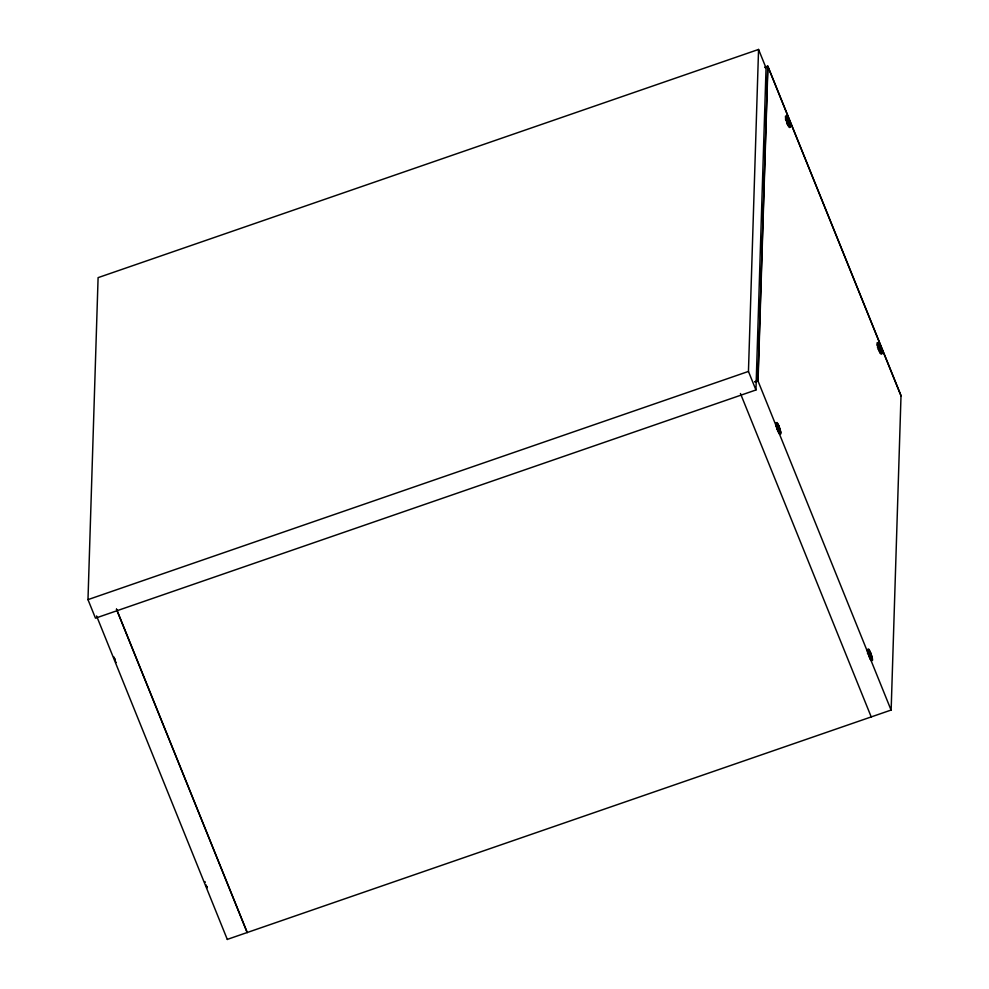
<?xml version="1.0" encoding="UTF-8"?>
<svg xmlns="http://www.w3.org/2000/svg" width="989" height="989" viewBox="0 0 989 989"><rect width="100%" height="100%" fill="white"/><g stroke="black" fill="none" stroke-linecap="round" stroke-linejoin="round"><path stroke-width="1.48" d="M87.984 599.631L98.096 277.637L758.563 49.45L766.055 67.981L755.942 389.975L95.476 618.162L87.984 599.631L748.45 371.431L758.563 49.45M891.138 710.04L227.359 939.377M901.016 395.823L767.761 66.102L901.016 395.649L891.138 710.213L757.871 380.666L767.761 66.102L764.917 67.091M777.935 430.994L779.109 430.821A4.846 0.68 70.9 0 1 778.43 429.139L777.131 424.442A4.846 0.68 70.9 0 1 777.156 423.725L776.093 424.825M778.504 426.469L778.541 425.629L776.909 426.506M787.504 124.305L788.74 124.132A4.846 0.68 70.9 0 1 788.06 122.438L786.774 117.753A4.846 0.68 70.9 0 1 786.799 117.036L785.785 118.062M788.542 125.85L790.124 126.023A4.846 0.68 70.9 0 0 790.149 125.306L788.851 120.621A4.846 0.68 70.9 0 0 788.171 118.927L788.06 119.879L787.293 117.271L785.365 119.076M779.109 430.821C778.949 428.076 781.903 434.295 778.899 432.539M778.541 425.629A4.846 0.68 70.9 0 1 779.221 427.31L780.506 432.008A4.846 0.68 70.9 0 1 780.482 432.725M788.74 124.132L788.777 123.205M869.479 657.561L870.728 657.388A4.846 0.68 70.9 0 1 870.036 655.695L868.75 651.009A4.846 0.68 70.9 0 1 868.775 650.292L867.761 651.318M870.122 653.037C870.691 650.898 868.021 654.495 867.86 652.344M879.048 350.885L880.358 350.687A4.846 0.68 70.9 0 1 879.678 349.006L878.393 344.308A4.846 0.68 70.9 0 1 878.417 343.591L877.342 344.691M877.317 345.408L878.912 343.838L879.678 346.434L879.79 345.495L877.762 346.595M870.728 657.388L870.864 656.461L871.606 659.045L870.11 658.872M871.47 659.218L872.1 659.28A4.846 0.68 70.9 0 0 872.125 658.563L870.839 653.877A4.846 0.68 70.9 0 0 870.147 652.184M880.358 350.687L880.395 349.772M879.753 352.183L881.743 352.591A4.846 0.68 70.9 0 0 881.755 351.874L880.47 347.176A4.846 0.68 70.9 0 0 879.79 345.495M871.222 716.914L740.452 393.511M879.765 346.385L877.391 347.114M785.699 118.841L786.774 117.753M776.068 425.542L777.131 424.442M867.687 652.097L868.75 651.009M877.762 344.951L878.393 344.308M777.478 428.744L776.958 427.347L778.887 425.999M868.837 653.655L870.505 652.555M776.489 425.047L777.651 423.972L778.417 426.568L777.156 423.725M867.86 651.838L869.269 650.527L870.036 653.136M786.07 120.51L787.207 119.793L787.949 120.819M877.676 347.077L878.825 346.36L879.567 347.386M776.427 427.223L777.577 426.519L778.343 427.631M868.045 653.791L869.195 653.074L869.937 654.1M786.7 121.795L788.851 120.621M878.714 348.14L880.47 347.176M776.798 428.633L779.221 427.31M868.799 654.978L870.839 653.877M788.085 118.977L786.688 119.731M206.936 886.725L207.121 886.626A4.438 0.618 70.9 0 0 207.22 887.145M765.078 67.672L767.921 66.696L758.044 381.074L755.2 382.063M786.614 122.228L788.826 121.462M788.394 123.761L787.009 123.885M788.641 125.863L790.149 125.306M755.027 381.643L757.871 380.666M755.2 381.878L758.044 380.901M878.232 348.796L880.445 348.029M878.368 349.562L880.581 348.783L881.323 349.809L879.654 350.032M880.012 350.316L878.628 350.452M879.567 352.665L881.644 351.948M775.871 424.837L777.255 424.355M777.478 430.759L779.691 429.992M867.489 651.405L868.874 650.923M867.378 653.061L869.591 652.295L869.961 653.049M868.602 655.497L870.802 654.73M868.738 656.263L870.95 655.484L871.692 656.511L869.85 656.77M788.06 122.438L786.75 122.624M879.678 349.006L878.356 349.191M778.43 429.139L777.107 429.325M869.034 655.843L870.036 655.695M787.195 123.588L789.704 123.242L788.962 122.216M778.566 430.166L780.074 429.955L779.332 428.929M790.038 125.294L788.554 125.133M788.134 125.615L789.63 125.788L788.913 123.229M881.755 351.874L879.654 352.356M780.506 432.008L778.924 431.822M778.491 432.304L779.987 432.477L779.295 429.955M872.125 658.563L871.396 658.489M881.31 352.541L879.814 352.368M788.394 125.109L787.739 125.034M879.678 351.639L880.358 351.713M880.47 349.747L881.743 352.591M870.913 656.523L872.1 659.28M788.938 123.266L790.124 126.023M787.924 119.694L786.799 117.036M879.53 346.249L878.417 343.591M785.785 118.927L785.884 119.088A6.033 0.841 70.9 0 0 789.543 127.532A6.033 0.841 70.9 0 0 787.293 118.767A6.033 0.841 70.9 0 0 785.896 119.199M877.688 346.039L878.43 347.757M868.775 650.292L869.591 652.295M748.45 371.431L755.942 389.975M116.492 609.088L247.262 932.664L116.479 609.261M96.576 615.962L227.346 939.55M786.712 120.918L787.12 122.043M868.787 654.458L869.38 656.164M880.556 349.834L881.248 352.344M787.763 124.231L787.949 125.109M115.268 659.873A4.438 0.618 70.9 0 1 114.922 659.057M207.183 887.739A6.033 0.841 70.9 0 1 205.984 884.784M205.205 882.373A6.033 0.841 70.9 0 1 204.995 881.619M116.257 662.494A6.033 0.841 70.9 0 1 115.985 662.037M115.268 660.516A6.033 0.841 70.9 0 1 113.958 657.005M115.144 659.774A4.846 0.68 70.9 0 1 114.984 659.354M878.838 346.125A4.438 0.618 70.9 0 0 881.52 352.282A4.438 0.618 70.9 0 0 879.876 345.866A4.438 0.618 70.9 0 0 878.838 346.125M787.219 119.558A4.438 0.618 70.9 0 0 789.902 125.714A4.438 0.618 70.9 0 0 788.27 119.298A4.438 0.618 70.9 0 0 787.219 119.558M869.195 652.827A4.438 0.618 70.9 0 0 871.878 658.983A4.438 0.618 70.9 0 0 870.246 652.555A4.438 0.618 70.9 0 0 869.195 652.827M777.577 426.259A4.438 0.618 70.9 0 0 780.259 432.416A4.438 0.618 70.9 0 0 778.627 425.999A4.438 0.618 70.9 0 0 777.577 426.259M877.515 345.767A6.033 0.841 70.9 0 0 881.162 354.099A6.033 0.841 70.9 0 0 878.912 345.334A6.033 0.841 70.9 0 0 877.515 345.767M878.393 345.458A6.033 0.841 70.9 0 0 882.04 353.79A6.033 0.841 70.9 0 0 879.79 345.025A6.033 0.841 70.9 0 0 878.393 345.458M786.774 118.89A6.033 0.841 70.9 0 0 790.421 127.222A6.033 0.841 70.9 0 0 788.171 118.457A6.033 0.841 70.9 0 0 786.774 118.89M867.872 652.456A6.033 0.841 70.9 0 0 871.519 660.788A6.033 0.841 70.9 0 0 869.269 652.023A6.033 0.841 70.9 0 0 867.872 652.456M868.75 652.159A6.033 0.841 70.9 0 0 872.409 660.491A6.033 0.841 70.9 0 0 870.159 651.714A6.033 0.841 70.9 0 0 868.75 652.159M776.254 425.9A6.033 0.841 70.9 0 0 779.901 434.233A6.033 0.841 70.9 0 0 777.651 425.455A6.033 0.841 70.9 0 0 776.254 425.9M777.144 425.591A6.033 0.841 70.9 0 0 780.791 433.924A6.033 0.841 70.9 0 0 778.541 425.159A6.033 0.841 70.9 0 0 777.144 425.591"/></g></svg>
